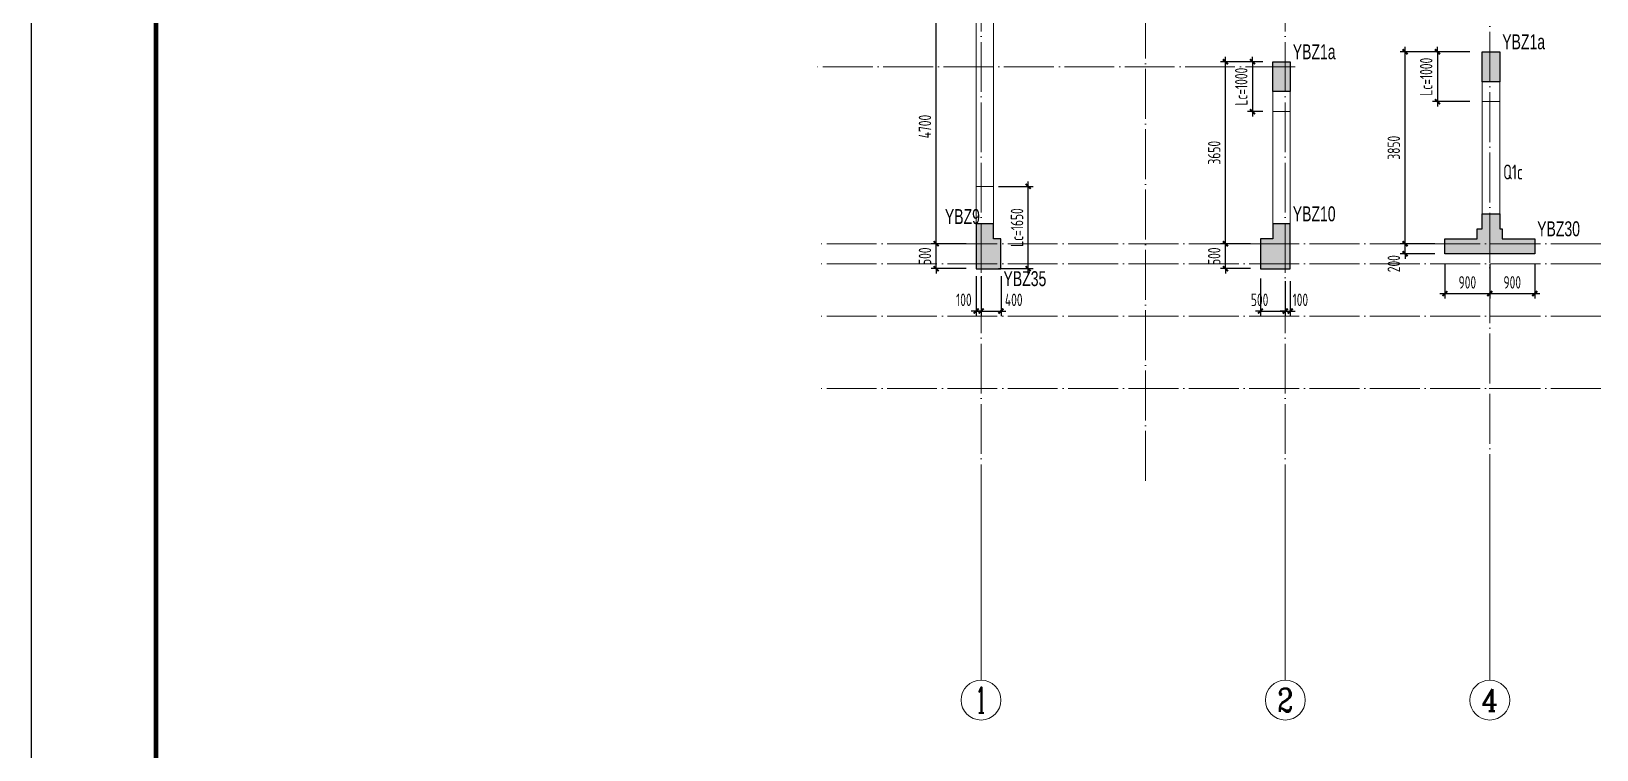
# Model space of a CAD drawing. Extents: x -129922 to 1190196, y -520662 to 139923.
# Drawn here: x 273013 to 304398, y -67100 to -52693 of the extents above; entities that cross this region are included whole.
import ezdxf
from ezdxf.enums import TextEntityAlignment as Align

# ---------------------------------------------------------------- set-up
doc = ezdxf.new("R2010")
doc.units = 0
doc.header["$LTSCALE"] = 1000
doc.header["$MEASUREMENT"] = 0
doc.linetypes.add('DOTE', pattern=[2.42, 2, -0.2, 0.02, -0.2])
for name, color, linetype, lineweight in [('A-标注-轴号', 3, 'Continuous', 15), ('A-标注-轴号文字', 7, 'Continuous', 15), ('A-轴线-塔楼', 1, 'DOTE', 9), ('A-轴线-隔墙', 41, 'DOTE', 9), ('S-基础-HATCH', 251, 'Continuous', 20), ('S-墙柱-DIM', 3, 'Continuous', 20), ('S-墙柱-Lc填充', 8, 'Continuous', 9), ('S-墙柱-WALL', 6, 'Continuous', 20), ('S-墙柱-编号', 4, 'Continuous', 20), ('S-板-文字', 7, 'Continuous', 20), ('S-通用-TEXT', 7, 'Continuous', 20)]:
    doc.layers.add(name, color=color, linetype=linetype, lineweight=lineweight)
doc.layers.add('COLU_TH', color=5, linetype='Continuous')
doc.layers.add('Y-云图图框', color=7, linetype='Continuous')
doc.styles.add('_TCH_AXIS', font='COMPLEX.shx', dxfattribs={"bigfont": 'hztxt.shx'})
doc.styles.add('_YT_Name', font='', dxfattribs={"width": 0.8})
doc.styles.add('_YT_Sign_Text', font='ros.shx', dxfattribs={"width": 0.8, "bigfont": 'hztxt.shx'})
doc.styles.add('BW_Dim', font='Bweng.shx', dxfattribs={"width": 0.7, "bigfont": 'hztxt.shx'})
doc.styles.add('COMPLEX', font='COMPLEX')
doc.styles.get("Standard").update_dxf_attribs({"font": 'gbenor.shx', "bigfont": 'gbcbig.shx'})
doc.styles.add('TSSD_Dimension', font='tssdeng.shx', dxfattribs={"width": 0.7, "bigfont": 'HZTXT.SHX'})
doc.styles.add('TSSD_Rein', font='tssdeng.shx', dxfattribs={"width": 0.7, "bigfont": 'hztxt.shx'})
doc.styles.get('_YT_Name').set_extended_font_data('SimHei')
doc.dimstyles.new('TSSD_100_100', dxfattribs={"dimtxt": 250, "dimasz": 100, "dimexe": 100, "dimexo": 200, "dimgap": 100, "dimtad": 1, "dimdec": 0, "dimzin": 0, "dimdsep": 46, "dimtxsty": 'TSSD_Dimension', "dimblk": 'ARCHTICK', "dimcen": 0, "dimdle": 100, "dimclrt": 7, "dimadec": 0, "dimazin": 0, "dimtfac": 1, "dimtdec": 0, "dimtix": 1, "dimtmove": 2, "dimatfit": 0, "dimfxl": 0, "dimtolj": 1, "dimtzin": 0, "dimarcsym": 0})
doc.dimstyles.new('TSSD_100_100$0', dxfattribs={"dimtxt": 250, "dimasz": 100, "dimexe": 100, "dimexo": 250, "dimgap": 100, "dimtad": 1, "dimdec": 0, "dimzin": 0, "dimdsep": 46, "dimtxsty": 'TSSD_Dimension', "dimblk": 'ARCHTICK', "dimcen": 0, "dimdle": 100, "dimclrd": 3, "dimclre": 3, "dimclrt": 7, "dimadec": 0, "dimazin": 0, "dimtfac": 1, "dimtdec": 0, "dimtix": 1, "dimtmove": 2, "dimatfit": 0, "dimldrblk": 'ARCHTICK', "dimfxl": 0, "dimtolj": 1, "dimtzin": 0, "dimarcsym": 0})

# ---------------------------------------------------------------- blocks, each defined once
blk = doc.blocks.new('_ArchTick')
at = {"color": 0, "linetype": 'ByBlock', "const_width": 0.4}
blk.add_lwpolyline([(-0.5, -0.5), (0.5, 0.5)], dxfattribs=at)
blk = doc.blocks.new('*D613')
at = {"layer": 'Defpoints', "color": 0, "transparency": 16777216}
for p in [(291155, -56953), (291955, -56953), (291955, -57453)]:
    blk.add_point(p, dxfattribs=at)
at = {"layer": 'S-墙柱-DIM', "color": 0, "lineweight": -2, "transparency": 16777216}
for p, q in [((291755, -56953), (291055, -56953)), ((291155, -56953), (291155, -56853)), ((291155, -57453), (291155, -56953)), ((291755, -57453), (291055, -57453)), ((291155, -57453), (291155, -57553))]:
    blk.add_line(p, q, dxfattribs=at)
at = {"layer": 'S-墙柱-DIM', "color": 0, "lineweight": -2, "transparency": 16777216, "xscale": 100, "yscale": 100, "zscale": 100}
for p, rotation in [((291155, -56953), 270), ((291155, -57453), 90)]:
    blk.add_blockref('_ArchTick', p, dxfattribs=dict(at, rotation=rotation))
at = {"layer": 'S-墙柱-DIM', "color": 7, "transparency": 16777216, "insert": (290930, -57203), "char_height": 250, "attachment_point": 5, "rotation": 90, "style": 'TSSD_Dimension'}
blk.add_mtext('\\A1;500', dxfattribs=at)
blk = doc.blocks.new('*D618')
at = {"layer": 'Defpoints', "color": 0, "transparency": 16777216}
for p in [(292055, -57503), (292455, -57503), (292455, -58303)]:
    blk.add_point(p, dxfattribs=at)
at = {"layer": 'S-墙柱-DIM', "color": 0, "lineweight": -2, "transparency": 16777216}
for p, q in [((292055, -57603), (292055, -58403)), ((292455, -57603), (292455, -58403)), ((292055, -58303), (291955, -58303)), ((292055, -58303), (292455, -58303)), ((292455, -58303), (292555, -58303))]:
    blk.add_line(p, q, dxfattribs=at)
at = {"layer": 'S-墙柱-DIM', "color": 0, "lineweight": -2, "transparency": 16777216, "xscale": 100, "yscale": 100, "zscale": 100}
blk.add_blockref('_ArchTick', (292055, -58303), dxfattribs=at)
at = {"layer": 'S-墙柱-DIM', "color": 0, "lineweight": -2, "transparency": 16777216, "xscale": 100, "yscale": 100, "zscale": 100, "rotation": 180}
blk.add_blockref('_ArchTick', (292455, -58303), dxfattribs=at)
at = {"layer": 'S-墙柱-DIM', "color": 7, "transparency": 16777216, "insert": (292710, -58078), "char_height": 250, "attachment_point": 5, "style": 'TSSD_Dimension'}
blk.add_mtext('\\A1;400', dxfattribs=at)
blk = doc.blocks.new('*D619')
at = {"layer": 'Defpoints', "color": 0, "transparency": 16777216}
for p in [(291955, -57503), (292055, -57503), (292055, -58303)]:
    blk.add_point(p, dxfattribs=at)
at = {"layer": 'S-墙柱-DIM', "color": 0, "lineweight": -2, "transparency": 16777216}
for p, q in [((291955, -57603), (291955, -58403)), ((292055, -57603), (292055, -58403)), ((291955, -58303), (291855, -58303)), ((291955, -58303), (292055, -58303)), ((292055, -58303), (292155, -58303))]:
    blk.add_line(p, q, dxfattribs=at)
at = {"layer": 'S-墙柱-DIM', "color": 0, "lineweight": -2, "transparency": 16777216, "xscale": 100, "yscale": 100, "zscale": 100}
blk.add_blockref('_ArchTick', (291955, -58303), dxfattribs=at)
at = {"layer": 'S-墙柱-DIM', "color": 0, "lineweight": -2, "transparency": 16777216, "xscale": 100, "yscale": 100, "zscale": 100, "rotation": 180}
blk.add_blockref('_ArchTick', (292055, -58303), dxfattribs=at)
at = {"layer": 'S-墙柱-DIM', "color": 7, "transparency": 16777216, "insert": (291710, -58078), "char_height": 250, "attachment_point": 5, "style": 'TSSD_Dimension'}
blk.add_mtext('\\A1;100', dxfattribs=at)
blk = doc.blocks.new('*D620')
at = {"layer": 'Defpoints', "color": 0, "transparency": 16777216}
for p in [(296955, -56953), (297655, -56953), (297655, -57453)]:
    blk.add_point(p, dxfattribs=at)
at = {"layer": 'S-墙柱-DIM', "color": 0, "lineweight": -2, "transparency": 16777216}
for p, q in [((297455, -56953), (296855, -56953)), ((296955, -56953), (296955, -56853)), ((296955, -57453), (296955, -56953)), ((297455, -57453), (296855, -57453)), ((296955, -57453), (296955, -57553))]:
    blk.add_line(p, q, dxfattribs=at)
at = {"layer": 'S-墙柱-DIM', "color": 0, "lineweight": -2, "transparency": 16777216, "xscale": 100, "yscale": 100, "zscale": 100}
for p, rotation in [((296955, -56953), 270), ((296955, -57453), 90)]:
    blk.add_blockref('_ArchTick', p, dxfattribs=dict(at, rotation=rotation))
at = {"layer": 'S-墙柱-DIM', "color": 7, "transparency": 16777216, "insert": (296730, -57203), "char_height": 250, "attachment_point": 5, "rotation": 90, "style": 'TSSD_Dimension'}
blk.add_mtext('\\A1;500', dxfattribs=at)
blk = doc.blocks.new('*D621')
at = {"layer": 'Defpoints', "color": 0, "transparency": 16777216}
for p in [(296955, -53303), (297755, -53303), (297655, -56953)]:
    blk.add_point(p, dxfattribs=at)
at = {"layer": 'S-墙柱-DIM', "color": 0, "lineweight": -2, "transparency": 16777216}
for p, q in [((297555, -53303), (296855, -53303)), ((296955, -57053), (296955, -53203)), ((297455, -56953), (296855, -56953))]:
    blk.add_line(p, q, dxfattribs=at)
at = {"layer": 'S-墙柱-DIM', "color": 0, "lineweight": -2, "transparency": 16777216, "xscale": 100, "yscale": 100, "zscale": 100}
for p, rotation in [((296955, -53303), 90), ((296955, -56953), 270)]:
    blk.add_blockref('_ArchTick', p, dxfattribs=dict(at, rotation=rotation))
at = {"layer": 'S-墙柱-DIM', "color": 7, "transparency": 16777216, "insert": (296730, -55128), "char_height": 250, "attachment_point": 5, "rotation": 90, "style": 'TSSD_Dimension'}
blk.add_mtext('\\A1;3650', dxfattribs=at)
blk = doc.blocks.new('*D622')
at = {"layer": 'Defpoints', "color": 0, "transparency": 16777216}
for p in [(297655, -57453), (298155, -57503), (298155, -58303)]:
    blk.add_point(p, dxfattribs=at)
at = {"layer": 'S-墙柱-DIM', "color": 0, "lineweight": -2, "transparency": 16777216}
for p, q in [((297655, -57653), (297655, -58403)), ((298155, -57703), (298155, -58403)), ((297655, -58303), (297555, -58303)), ((297655, -58303), (298155, -58303)), ((298155, -58303), (298255, -58303))]:
    blk.add_line(p, q, dxfattribs=at)
at = {"layer": 'S-墙柱-DIM', "color": 0, "lineweight": -2, "transparency": 16777216, "xscale": 100, "yscale": 100, "zscale": 100}
blk.add_blockref('_ArchTick', (297655, -58303), dxfattribs=at)
at = {"layer": 'S-墙柱-DIM', "color": 0, "lineweight": -2, "transparency": 16777216, "xscale": 100, "yscale": 100, "zscale": 100, "rotation": 180}
blk.add_blockref('_ArchTick', (298155, -58303), dxfattribs=at)
at = {"layer": 'S-墙柱-DIM', "color": 7, "transparency": 16777216, "insert": (297640, -58078), "char_height": 250, "attachment_point": 5, "style": 'TSSD_Dimension'}
blk.add_mtext('\\A1;500', dxfattribs=at)
blk = doc.blocks.new('*D623')
at = {"layer": 'Defpoints', "color": 0, "transparency": 16777216}
for p in [(298155, -57503), (298255, -57503), (298255, -58303)]:
    blk.add_point(p, dxfattribs=at)
at = {"layer": 'S-墙柱-DIM', "color": 0, "lineweight": -2, "transparency": 16777216}
for p, q in [((298155, -57703), (298155, -58403)), ((298255, -57703), (298255, -58403)), ((298155, -58303), (298055, -58303)), ((298155, -58303), (298255, -58303)), ((298255, -58303), (298355, -58303))]:
    blk.add_line(p, q, dxfattribs=at)
at = {"layer": 'S-墙柱-DIM', "color": 0, "lineweight": -2, "transparency": 16777216, "xscale": 100, "yscale": 100, "zscale": 100}
blk.add_blockref('_ArchTick', (298155, -58303), dxfattribs=at)
at = {"layer": 'S-墙柱-DIM', "color": 0, "lineweight": -2, "transparency": 16777216, "xscale": 100, "yscale": 100, "zscale": 100, "rotation": 180}
blk.add_blockref('_ArchTick', (298255, -58303), dxfattribs=at)
at = {"layer": 'S-墙柱-DIM', "color": 7, "transparency": 16777216, "insert": (298456, -58078), "char_height": 250, "attachment_point": 5, "style": 'TSSD_Dimension'}
blk.add_mtext('\\A1;100', dxfattribs=at)
blk = doc.blocks.new('*D635')
at = {"layer": 'Defpoints', "color": 0, "transparency": 16777216}
for p in [(300555, -56953), (301355, -56953), (301355, -57153)]:
    blk.add_point(p, dxfattribs=at)
at = {"layer": 'S-墙柱-DIM', "color": 0, "lineweight": -2, "transparency": 16777216}
for p, q in [((301155, -56953), (300455, -56953)), ((300555, -56953), (300555, -56853)), ((300555, -57153), (300555, -56953)), ((301155, -57153), (300455, -57153)), ((300555, -57153), (300555, -57253))]:
    blk.add_line(p, q, dxfattribs=at)
at = {"layer": 'S-墙柱-DIM', "color": 0, "lineweight": -2, "transparency": 16777216, "xscale": 100, "yscale": 100, "zscale": 100}
for p, rotation in [((300555, -56953), 270), ((300555, -57153), 90)]:
    blk.add_blockref('_ArchTick', p, dxfattribs=dict(at, rotation=rotation))
at = {"layer": 'S-墙柱-DIM', "color": 7, "transparency": 16777216, "insert": (300330, -57353), "char_height": 250, "attachment_point": 5, "rotation": 90, "style": 'TSSD_Dimension'}
blk.add_mtext('\\A1;200', dxfattribs=at)
blk = doc.blocks.new('*D636')
at = {"layer": 'Defpoints', "color": 0, "transparency": 16777216}
for p in [(300555, -53103), (301355, -53103), (301355, -56953)]:
    blk.add_point(p, dxfattribs=at)
at = {"layer": 'S-墙柱-DIM', "color": 0, "lineweight": -2, "transparency": 16777216}
for p, q in [((300555, -57053), (300555, -53003)), ((301155, -53103), (300455, -53103)), ((301155, -56953), (300455, -56953))]:
    blk.add_line(p, q, dxfattribs=at)
at = {"layer": 'S-墙柱-DIM', "color": 0, "lineweight": -2, "transparency": 16777216, "xscale": 100, "yscale": 100, "zscale": 100}
for p, rotation in [((300555, -53103), 90), ((300555, -56953), 270)]:
    blk.add_blockref('_ArchTick', p, dxfattribs=dict(at, rotation=rotation))
at = {"layer": 'S-墙柱-DIM', "color": 7, "transparency": 16777216, "insert": (300330, -55028), "char_height": 250, "attachment_point": 5, "rotation": 90, "style": 'TSSD_Dimension'}
blk.add_mtext('\\A1;3850', dxfattribs=at)
blk = doc.blocks.new('*D637')
at = {"layer": 'Defpoints', "color": 0, "transparency": 16777216}
for p in [(301355, -57153), (302255, -57153), (302255, -57953)]:
    blk.add_point(p, dxfattribs=at)
at = {"layer": 'S-墙柱-DIM', "color": 0, "lineweight": -2, "transparency": 16777216}
for p, q in [((301355, -57353), (301355, -58053)), ((302255, -57353), (302255, -58053)), ((301255, -57953), (302355, -57953))]:
    blk.add_line(p, q, dxfattribs=at)
at = {"layer": 'S-墙柱-DIM', "color": 0, "lineweight": -2, "transparency": 16777216, "xscale": 100, "yscale": 100, "zscale": 100, "rotation": 180}
blk.add_blockref('_ArchTick', (301355, -57953), dxfattribs=at)
at = {"layer": 'S-墙柱-DIM', "color": 0, "lineweight": -2, "transparency": 16777216, "xscale": 100, "yscale": 100, "zscale": 100}
blk.add_blockref('_ArchTick', (302255, -57953), dxfattribs=at)
at = {"layer": 'S-墙柱-DIM', "color": 7, "transparency": 16777216, "insert": (301805, -57728), "char_height": 250, "attachment_point": 5, "style": 'TSSD_Dimension'}
blk.add_mtext('\\A1;900', dxfattribs=at)
blk = doc.blocks.new('*D638')
at = {"layer": 'Defpoints', "color": 0, "transparency": 16777216}
for p in [(302255, -57153), (303155, -57153), (303155, -57953)]:
    blk.add_point(p, dxfattribs=at)
at = {"layer": 'S-墙柱-DIM', "color": 0, "lineweight": -2, "transparency": 16777216}
for p, q in [((302255, -57353), (302255, -58053)), ((303155, -57353), (303155, -58053)), ((302155, -57953), (303255, -57953))]:
    blk.add_line(p, q, dxfattribs=at)
at = {"layer": 'S-墙柱-DIM', "color": 0, "lineweight": -2, "transparency": 16777216, "xscale": 100, "yscale": 100, "zscale": 100, "rotation": 180}
blk.add_blockref('_ArchTick', (302255, -57953), dxfattribs=at)
at = {"layer": 'S-墙柱-DIM', "color": 0, "lineweight": -2, "transparency": 16777216, "xscale": 100, "yscale": 100, "zscale": 100}
blk.add_blockref('_ArchTick', (303155, -57953), dxfattribs=at)
at = {"layer": 'S-墙柱-DIM', "color": 7, "transparency": 16777216, "insert": (302705, -57728), "char_height": 250, "attachment_point": 5, "style": 'TSSD_Dimension'}
blk.add_mtext('\\A1;900', dxfattribs=at)
blk = doc.blocks.new('*D709')
at = {"layer": 'Defpoints', "color": 0, "transparency": 16777216}
for p in [(291155, -52253), (291955, -52253), (291955, -56953)]:
    blk.add_point(p, dxfattribs=at)
at = {"layer": 'S-墙柱-DIM', "color": 0, "lineweight": -2, "transparency": 16777216}
for p, q in [((291755, -52253), (291055, -52253)), ((291155, -57053), (291155, -52153)), ((291755, -56953), (291055, -56953))]:
    blk.add_line(p, q, dxfattribs=at)
at = {"layer": 'S-墙柱-DIM', "color": 0, "lineweight": -2, "transparency": 16777216, "xscale": 100, "yscale": 100, "zscale": 100}
for p, rotation in [((291155, -52253), 90), ((291155, -56953), 270)]:
    blk.add_blockref('_ArchTick', p, dxfattribs=dict(at, rotation=rotation))
at = {"layer": 'S-墙柱-DIM', "color": 7, "transparency": 16777216, "insert": (290930, -54603), "char_height": 250, "attachment_point": 5, "rotation": 90, "style": 'TSSD_Dimension'}
blk.add_mtext('\\A1;4700', dxfattribs=at)
blk = doc.blocks.new('*D714')
at = {"layer": 'Defpoints', "color": 0, "transparency": 16777216}
for p in [(302055, -53103), (301205, -54103), (302055, -54103)]:
    blk.add_point(p, dxfattribs=at)
at = {"layer": 'S-墙柱-DIM', "color": 0, "lineweight": -2, "transparency": 16777216}
for p, q in [((301205, -53103), (301205, -53003)), ((301855, -53103), (301105, -53103)), ((301205, -53103), (301205, -54103)), ((301855, -54103), (301105, -54103)), ((301205, -54103), (301205, -54203))]:
    blk.add_line(p, q, dxfattribs=at)
at = {"layer": 'S-墙柱-DIM', "color": 0, "lineweight": -2, "transparency": 16777216, "xscale": 100, "yscale": 100, "zscale": 100}
for p, rotation in [((301205, -53103), 270), ((301205, -54103), 90)]:
    blk.add_blockref('_ArchTick', p, dxfattribs=dict(at, rotation=rotation))
at = {"layer": 'S-墙柱-DIM', "color": 7, "transparency": 16777216, "insert": (300980, -53603), "char_height": 250, "attachment_point": 5, "rotation": 90, "style": 'TSSD_Dimension'}
blk.add_mtext('\\A1;Lc=1000', dxfattribs=at)
blk = doc.blocks.new('*D719')
at = {"layer": 'Defpoints', "color": 0, "transparency": 16777216}
for p in [(297905, -53303), (297497, -54303), (297905, -54303)]:
    blk.add_point(p, dxfattribs=at)
at = {"layer": 'S-墙柱-DIM', "color": 0, "lineweight": -2, "transparency": 16777216}
for p, q in [((297705, -53303), (297397, -53303)), ((297497, -53303), (297497, -53203)), ((297497, -53303), (297497, -54303)), ((297705, -54303), (297397, -54303)), ((297497, -54303), (297497, -54403))]:
    blk.add_line(p, q, dxfattribs=at)
at = {"layer": 'S-墙柱-DIM', "color": 0, "lineweight": -2, "transparency": 16777216, "xscale": 100, "yscale": 100, "zscale": 100}
for p, rotation in [((297497, -53303), 270), ((297497, -54303), 90)]:
    blk.add_blockref('_ArchTick', p, dxfattribs=dict(at, rotation=rotation))
at = {"layer": 'S-墙柱-DIM', "color": 7, "transparency": 16777216, "insert": (297272, -53803), "char_height": 250, "attachment_point": 5, "rotation": 90, "style": 'TSSD_Dimension'}
blk.add_mtext('\\A1;Lc=1000', dxfattribs=at)
blk = doc.blocks.new('*D720')
at = {"layer": 'Defpoints', "color": 0, "transparency": 16777216}
for p in [(292205, -55803), (293001, -55803), (292205, -57453)]:
    blk.add_point(p, dxfattribs=at)
at = {"layer": 'S-墙柱-DIM', "color": 0, "lineweight": -2, "transparency": 16777216}
for p, q in [((292405, -55803), (293101, -55803)), ((293001, -57553), (293001, -55703)), ((292405, -57453), (293101, -57453))]:
    blk.add_line(p, q, dxfattribs=at)
at = {"layer": 'S-墙柱-DIM', "color": 0, "lineweight": -2, "transparency": 16777216, "xscale": 100, "yscale": 100, "zscale": 100}
for p, rotation in [((293001, -55803), 90), ((293001, -57453), 270)]:
    blk.add_blockref('_ArchTick', p, dxfattribs=dict(at, rotation=rotation))
at = {"layer": 'S-墙柱-DIM', "color": 7, "transparency": 16777216, "insert": (292776, -56628), "char_height": 250, "attachment_point": 5, "rotation": 90, "style": 'TSSD_Dimension'}
blk.add_mtext('\\A1;Lc=1650', dxfattribs=at)
blk = doc.blocks.new('_AXISO')
blk.add_circle((0, 0), 0.5)
at = {"layer": 'S-板-文字', "style": 'COMPLEX', "width": 1.041667}
blk.add_attdef('A', text='', height=0.56, dxfattribs=at).set_placement((-0.25, -0.28), (0.25, -0.28), align=Align.FIT)
blk = doc.blocks.new('ZHOUWANG3')
at = {"layer": 'A-标注-轴号'}
for p, q in [((88652, 226834), (88652, 222834)), ((94752, 226834), (94752, 222834)), ((98852, 226834), (98852, 222834))]:
    blk.add_line(p, q, dxfattribs=at)
at = {"layer": 'A-轴线-塔楼', "linetype": 'DOTE', "ltscale": 0.5}
for p, q in [((88652, 248942), (88652, 226834)), ((94752, 248942), (94752, 226834)), ((98852, 241886), (98852, 226834)), ((139798, 231586), (85362, 231586)), ((139798, 228686), (85362, 228686))]:
    blk.add_line(p, q, dxfattribs=at)
at = {"layer": 'A-轴线-隔墙', "ltscale": 0.5}
for p, q in [((91952, 226834), (91952, 236486)), ((94952, 235136), (85362, 235136)), ((139798, 231186), (85362, 231186)), ((139798, 230136), (85362, 230136))]:
    blk.add_line(p, q, dxfattribs=at)
at = {"layer": 'A-标注-轴号'}
ref = blk.add_blockref('_AXISO', (88652, 222434), dxfattribs=dict(at, xscale=800, yscale=800, zscale=800))
ref.add_attrib('A', '1', dxfattribs={"layer": 'A-标注-轴号文字', "height": 515, "style": '_TCH_AXIS'}).set_placement((88542, 222176), (88762, 222176), align=Align.FIT)
ref = blk.add_blockref('_AXISO', (94752, 222434), dxfattribs=dict(at, xscale=800, yscale=800, zscale=800))
ref.add_attrib('A', '2', dxfattribs={"layer": 'A-标注-轴号文字', "height": 466, "style": '_TCH_AXIS'}).set_placement((94597, 222201), (94907, 222201), align=Align.FIT)
ref = blk.add_blockref('_AXISO', (98852, 222434), dxfattribs=dict(at, xscale=800, yscale=800, zscale=800))
ref.add_attrib('A', '4', dxfattribs={"layer": 'A-标注-轴号文字', "height": 445, "style": '_TCH_AXIS'}).set_placement((98682, 222211), (99022, 222211), align=Align.FIT)
blk = doc.blocks.new('ECMCTK_A1_横_单行图名--0')
at = {"color": 4}
blk.add_lwpolyline([(0, 0), (841, 0), (841, 594), (0, 594)], close=True, dxfattribs=at)
at = {"const_width": 1}
blk.add_lwpolyline([(25, 10), (831, 10), (831, 584), (25, 584)], close=True, dxfattribs=at)
at = {"color": 80, "flags": 3}
for tag, height, p in [('YTHQINS', 3, (34.31, 585.5)), ('ECMCKEY', 3, (292.07, 288.23)), ('YTTQINS', 5.62, (848.03, 12.81)), ('YTFRAME', 3, (652.76, 5.84)), ('YTBARCODE_T1', 3, (749.78, 5.95))]:
    blk.add_attdef(tag, text='', height=height, dxfattribs=at).set_placement(p, align=Align.MIDDLE_CENTER)
for tag, height, style, width, p in [('证书编号', 4, '_YT_Sign_Text', 0.8, (708.87, 43.81)), ('审查批准号', 4, '_YT_Sign_Text', 0.8, (761.06, 43.81)), ('工程号', 4, '_YT_Sign_Text', 0.5, (804.08, 44.12)), ('设计单位', 6, '_YT_Name', 0.8, (623.75, 38.6)), ('建设单位', 4, '_YT_Sign_Text', 0.8, (734.96, 36.11)), ('阶段', 4, '_YT_Sign_Text', 0.8, (804.08, 35.81)), ('项目号', 4, '_YT_Sign_Text', 0.5, (822.08, 33.72)), ('项目名称', 4, '_YT_Sign_Text', 0.8, (734.96, 28.11)), ('专业', 4, '_YT_Sign_Text', 0.8, (804.08, 27.31)), ('图纸编号', 4, '_YT_Sign_Text', 0.5, (803.93, 19.36)), ('图纸名称', 4.5, '_YT_Name', 0.8, (735.39, 15.06)), ('出图比例', 4.2, '_YT_Sign_Text', 0.8, (681.82, 11.78)), ('日期', 4, '_YT_Sign_Text', 0.5, (803.88, 12.13)), ('版本号', 4, '_YT_Sign_Text', 0.8, (822.08, 13))]:
    blk.add_attdef(tag, text='', height=height, dxfattribs=dict(style=style, width=width)).set_placement(p, align=Align.CENTER)
at = {"style": '_YT_Sign_Text', "width": 0.8, "flags": 3}
for tag, p, height in [('[审定人]', (590.95, 27.81), 4.1), ('{审定人}', (605.87, 26.45), 6.24), ('[校对人]', (642.23, 27.82), 4.1), ('{校对人}', (658.35, 26.53), 6.24), ('{审核人}', (606.98, 18.44), 6.24), ('{设计人}', (658.48, 18.54), 6.24), ('[审核人]', (591.01, 19.76), 4.1), ('[设计人]', (642.47, 20.21), 4.1), ('[项目负责人]', (590.78, 12.01), 4.1), ('{项目负责人}', (608.28, 10.72), 6.24), ('[专业负责人]', (642.74, 11.77), 4.1), ('{专业负责人}', (658.58, 10.36), 6.24)]:
    blk.add_attdef(tag, p, '', height=height, dxfattribs=at)
at = {"color": 80, "flags": 3}
for tag, p in [('YTBZSIT', (25, 10)), ('EXT_TK_LEFT', (25, 10)), ('YTQRCODE', (551.04, 11.91))]:
    blk.add_attdef(tag, p, '', height=3, dxfattribs=at)

msp = doc.modelspace()

# ---------------------------------------------------------------- hatches: boundary and pattern name
at = {"layer": 'S-基础-HATCH'}
for points in [[(297904.6, -53303.3), (298254.6, -53303.3), (298254.6, -53903.3), (297904.6, -53903.3)], [(302104.6, -53103.3), (302454.6, -53103.3), (302454.6, -53703.3), (302104.6, -53703.3)], [(301354.6, -56853.3), (302004.6, -56853.3), (302004.6, -56653.3), (302104.6, -56653.3), (302104.6, -56353.3), (302454.6, -56353.3), (302454.6, -56653.3), (302504.6, -56653.3), (302504.6, -56853.3), (303154.6, -56853.3), (303154.6, -57153.3), (301354.6, -57153.3)], [(292304.6, -56853.3), (292304.6, -56553.3), (291954.6, -56553.3), (291954.6, -57453.3), (292454.6, -57453.3), (292454.6, -56853.3)], [(297904.6, -56853.3), (297654.6, -56853.3), (297654.6, -57453.3), (298254.6, -57453.3), (298254.6, -56553.3), (297904.6, -56553.3)]]:
    msp.add_hatch(color=256, dxfattribs=at).paths.add_polyline_path(points)

# ---------------------------------------------------------------- linework, layer by layer
at = {"layer": 'COLU_TH'}
for points in [[(297904.6, -53303.3), (298254.6, -53303.3), (298254.6, -53903.3), (297904.6, -53903.3)], [(302104.6, -53103.3), (302454.6, -53103.3), (302454.6, -53703.3), (302104.6, -53703.3)], [(292304.6, -56853.3), (292304.6, -56553.3), (291954.6, -56553.3), (291954.6, -57453.3), (292454.6, -57453.3), (292454.6, -56853.3)], [(297904.6, -56853.3), (297654.6, -56853.3), (297654.6, -57453.3), (298254.6, -57453.3), (298254.6, -56553.3), (297904.6, -56553.3)]]:
    msp.add_lwpolyline(points, close=True, dxfattribs=at)
msp.add_lwpolyline([(301354.6, -56853.3), (302004.6, -56853.3), (302004.6, -56653.3), (302104.6, -56653.3), (302104.6, -56353.3), (302454.6, -56353.3), (302454.6, -56653.3), (302504.6, -56653.3), (302504.6, -56853.3), (303154.6, -56853.3), (303154.6, -57153.3), (301354.6, -57153.3), (301354.6, -56853.3)], dxfattribs=at)
at = {"layer": 'S-墙柱-Lc填充'}
for p, q in [((302104.6, -54103.3), (302454.6, -54103.3)), ((298254.6, -54303.3), (297904.6, -54303.3)), ((292304.6, -55803.3), (291954.6, -55803.3)), ((302104.6, -56353.3), (302454.6, -56353.3))]:
    msp.add_line(p, q, dxfattribs=at)
at = {"layer": 'S-墙柱-WALL'}
for points in [[(292454.6, -57453.3), (291954.6, -57453.3), (291954.6, -49203.3), (293044.6, -49203.3), (293044.6, -49553.3), (292304.6, -49553.3), (292304.6, -56853.3), (292454.6, -56853.3)], [(298254.6, -57453.3), (297654.6, -57453.3), (297654.6, -56853.3), (297904.6, -56853.3), (297904.6, -53303.3), (298254.6, -53303.3)], [(303154.6, -57153.3), (301354.6, -57153.3), (301354.6, -56853.3), (302004.6, -56853.3), (302004.6, -56653.3), (302104.6, -56653.3), (302104.6, -53103.3), (302454.6, -53103.3), (302454.6, -56653.3), (302504.6, -56653.3), (302504.6, -56853.3), (303154.6, -56853.3)]]:
    msp.add_lwpolyline(points, close=True, dxfattribs=at)

# ---------------------------------------------------------------- block references
msp.add_blockref('ZHOUWANG3', (203402.7, -288539.7))
at = {"layer": 'Y-云图图框', "xscale": 100, "yscale": 100, "zscale": 100}
msp.add_blockref('ECMCTK_A1_横_单行图名--0', (273013.3, -89696.9), dxfattribs=at)

# ---------------------------------------------------------------- texts
at = {"layer": 'S-墙柱-编号', "style": 'TSSD_Rein', "width": 0.7}
msp.add_text('Q1c', height=300, dxfattribs=at).set_placement((302523.9, -55664.4))
at = {"layer": 'S-通用-TEXT', "color": 6, "style": 'BW_Dim', "width": 0.7}
for p in [(298304.6, -53253.3), (302504.6, -53053.3)]:
    msp.add_text('YBZ1a', height=300, dxfattribs=at).set_placement(p)
at = {"layer": 'S-通用-TEXT', "style": 'BW_Dim', "width": 0.7}
for s, p in [('YBZ9', (291329.6, -56558.3)), ('YBZ10', (298304.6, -56503.3)), ('YBZ30', (303204.6, -56803.3))]:
    msp.add_text(s, height=300, dxfattribs=at).set_placement(p)
msp.add_text('YBZ35', height=300, dxfattribs=at).set_placement((292504.6, -57503.3), align=Align.TOP_LEFT)

# ---------------------------------------------------------------- dimensions: what is measured, and where the dimension line sits
at = {"layer": 'S-墙柱-DIM'}
for base, p1, p2, picture, middle in [((291154.6, -52253.3), (291954.6, -56953.3), (291954.6, -52253.3), '*D709', (290929.6, -54603.3)), ((300554.6, -53103.3), (301354.6, -56953.3), (301354.6, -53103.3), '*D636', (300329.6, -55028.3)), ((296954.6, -53303.3), (297654.6, -56953.3), (297754.6, -53303.3), '*D621', (296729.6, -55128.3)), ((291154.6, -56953.3), (291954.6, -57453.3), (291954.6, -56953.3), '*D613', (290929.6, -57203.3)), ((296954.6, -56953.3), (297654.6, -57453.3), (297654.6, -56953.3), '*D620', (296729.6, -57203.3))]:
    dim = msp.add_linear_dim(base=base, p1=p1, p2=p2, angle=90, dimstyle='TSSD_100_100', dxfattribs=at)
    dim.commit()
    dim.dimension.update_dxf_attribs({"geometry": picture, "text_midpoint": middle})
for base, p1, p2, angle, picture, middle in [((301204.6, -54103.3), (302054.6, -53103.3), (302054.6, -54103.3), 270, '*D714', (300979.6, -53603.3)), ((297497.2, -54303.3), (297904.6, -53303.3), (297904.6, -54303.3), 270, '*D719', (297272.2, -53803.3)), ((293001.1, -55803.3), (292204.6, -57453.3), (292204.6, -55803.3), 90, '*D720', (292776.1, -56628.3))]:
    dim = msp.add_linear_dim(base=base, p1=p1, p2=p2, angle=angle, text='Lc=<>', dimstyle='TSSD_100_100', dxfattribs=at)
    dim.commit()
    dim.dimension.update_dxf_attribs({"geometry": picture, "text_midpoint": middle})
dim = msp.add_linear_dim(base=(300554.6, -56953.3), p1=(301354.6, -57153.3), p2=(301354.6, -56953.3), angle=90, dimstyle='TSSD_100_100', dxfattribs=at)
dim.commit()
dim.dimension.update_dxf_attribs({"geometry": '*D635', "text_midpoint": (300329.6, -57353.3), "dimtype": 128})
for base, p1, p2, picture, middle in [((302254.6, -57953.3), (301354.6, -57153.3), (302254.6, -57153.3), '*D637', (301804.6, -57728.3)), ((303154.6, -57953.3), (302254.6, -57153.3), (303154.6, -57153.3), '*D638', (302704.6, -57728.3))]:
    dim = msp.add_linear_dim(base=base, p1=p1, p2=p2, dimstyle='TSSD_100_100', dxfattribs=at)
    dim.commit()
    dim.dimension.update_dxf_attribs({"geometry": picture, "text_midpoint": middle})
for base, p1, p2, picture, middle in [((292054.6, -58303.3), (291954.6, -57503.3), (292054.6, -57503.3), '*D619', (291710.4, -58078.3)), ((292454.6, -58303.3), (292054.6, -57503.3), (292454.6, -57503.3), '*D618', (292710.4, -58078.3))]:
    dim = msp.add_linear_dim(base=base, p1=p1, p2=p2, angle=0, dimstyle='TSSD_100_100$0', override={"dimexo": 100, "dimclrd": 0, "dimclre": 0, "dimatfit": 0, "dimfxl": 1, "dimlwd": 65534}, dxfattribs=at)
    dim.commit()
    dim.dimension.update_dxf_attribs({"geometry": picture, "text_midpoint": middle, "dimtype": 129})
for base, p1, p2, picture, middle in [((298154.6, -58303.3), (297654.6, -57453.3), (298154.6, -57503.3), '*D622', (297639.6, -58078.3)), ((298254.6, -58303.3), (298154.6, -57503.3), (298254.6, -57503.3), '*D623', (298456.2, -58078.3))]:
    dim = msp.add_linear_dim(base=base, p1=p1, p2=p2, dimstyle='TSSD_100_100', dxfattribs=at)
    dim.commit()
    dim.dimension.update_dxf_attribs({"geometry": picture, "text_midpoint": middle, "dimtype": 128})

doc.saveas('drawing.dxf')
